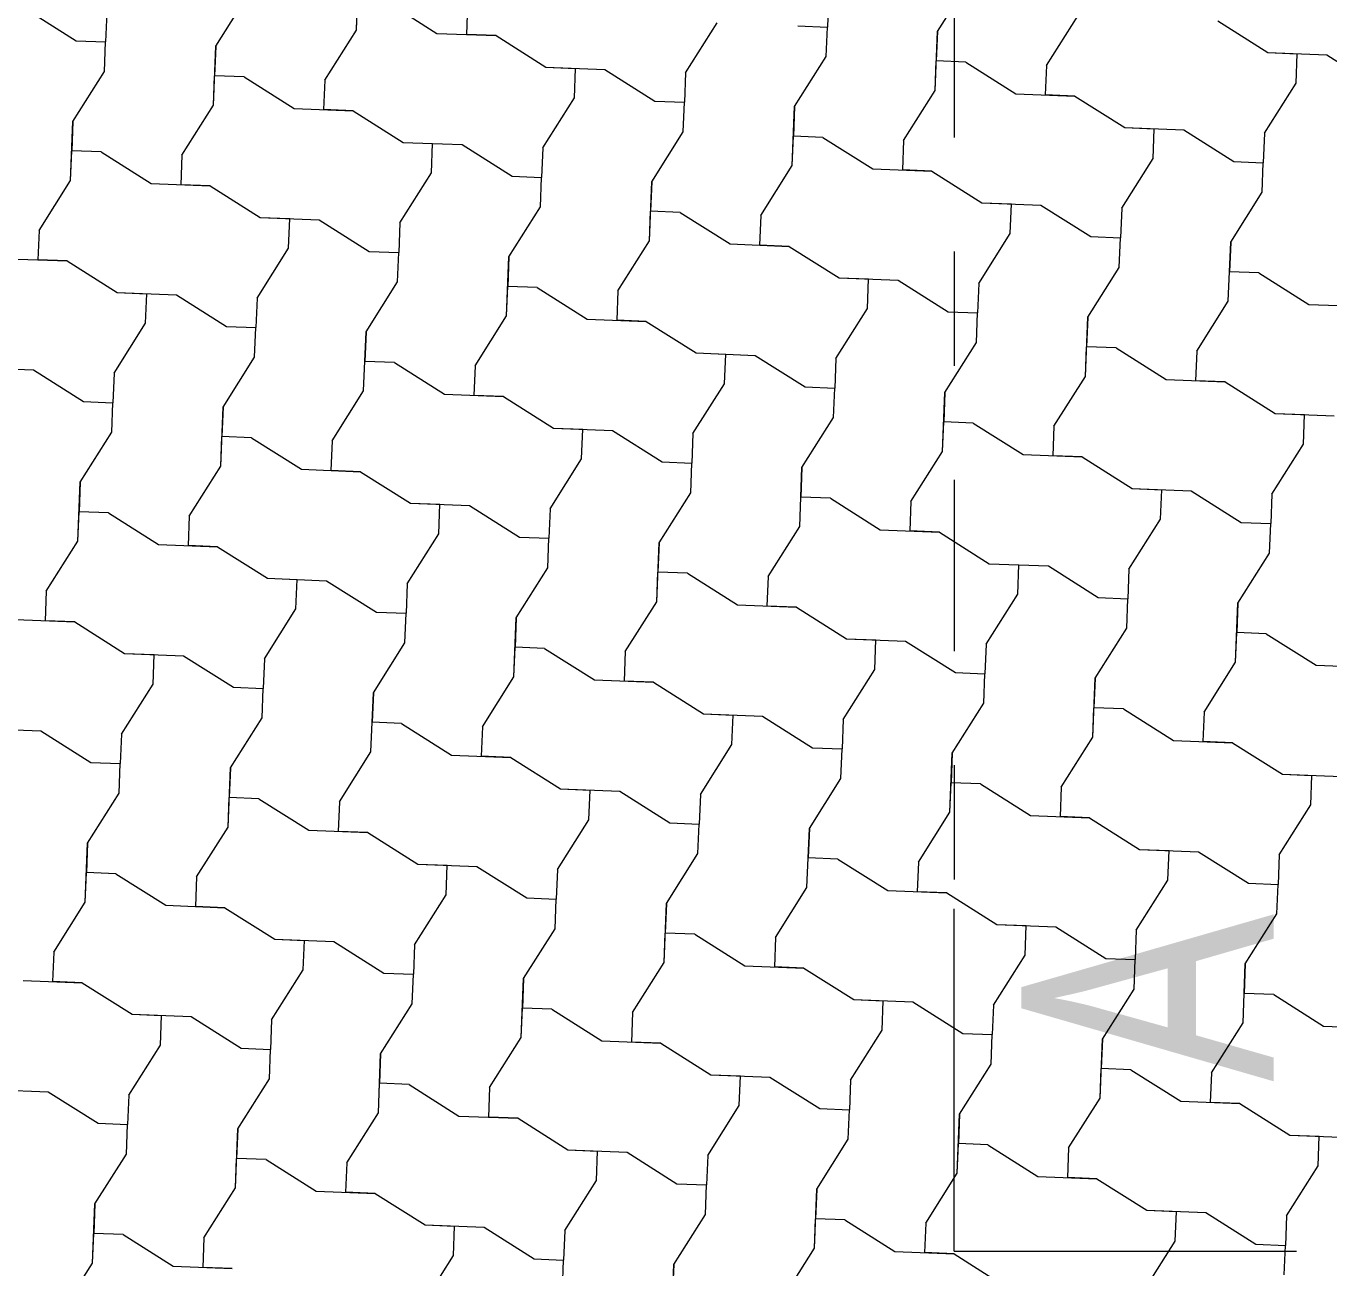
# Model space of a CAD drawing. Header units: metres. Extents: x -111189 to -108577, y -72951 to -72647.
# Drawn here: x -110737.812 to -110736.671, y -72943.734 to -72942.646 of the extents above; entities that cross this region are included whole.
import ezdxf

# ---------------------------------------------------------------- set-up
doc = ezdxf.new("R2010")
doc.units = ezdxf.units.M
doc.header["$MEASUREMENT"] = 0
doc.set_wipeout_variables(frame=1)
for name, pattern in [('Dot & Dashed', [0.670278, 0.3175, -0.176389, 0, -0.176389]), ('OTK - Traço Ponto CORTES_ALÇ', [0.6, 0.3, -0.15, 0, -0.15]), ('Wipeout_Contour', [1, 0, -1])]:
    doc.linetypes.add(name, pattern=pattern)
for name, color, linetype in [('Planta Piso -1_1_0', 7, 'Continuous'), ('Planta Piso -1_1_02 - PASSEIOS', 7, 'Continuous'), ('Planta Piso -1_1_14 - CORTES.Marcadores', 7, 'Continuous')]:
    doc.layers.add(name, color=color, linetype=linetype)
doc.styles.add('ESTILO_GERADO_4', font='malgunsl.ttf', dxfattribs={"width": 0.8})

# ---------------------------------------------------------------- blocks, each defined once
blk = doc.blocks.new('*X139', base_point=(-110755.4355, -72968.689))
at = {"layer": 'Planta Piso -1_1_02 - PASSEIOS', "color": 253, "linetype": 'Continuous', "lineweight": 9, "ltscale": 1000}
for p, q in [((-110737.5228, -72942.65), (-110737.5208, -72942.5982)), ((-110737.0136, -72942.6512), (-110736.986, -72942.6074)), ((-110737.0136, -72942.6512), (-110736.986, -72942.6074)), ((-110737.646, -72942.6641), (-110737.6183, -72942.6203)), ((-110737.646, -72942.6641), (-110737.6183, -72942.6203)), ((-110737.5228, -72942.65), (-110737.5218, -72942.6241)), ((-110737.4959, -72942.6251), (-110737.4522, -72942.6528)), ((-110737.1091, -72942.6215), (-110737.1101, -72942.6474)), ((-110737.8121, -72942.6316), (-110737.7683, -72942.6592)), ((-110737.7414, -72942.6344), (-110737.7425, -72942.6602)), ((-110737.4253, -72942.6279), (-110737.4263, -72942.6538)), ((-110737.4253, -72942.6279), (-110737.4263, -72942.6538)), ((-110736.9181, -72942.6809), (-110736.8905, -72942.6371)), ((-110736.9181, -72942.6809), (-110736.8905, -72942.6371)), ((-110737.2343, -72942.6873), (-110737.2067, -72942.6435)), ((-110737.136, -72942.6463), (-110737.1101, -72942.6474)), ((-110737.1112, -72942.6732), (-110737.1101, -72942.6474)), ((-110737.1112, -72942.6732), (-110737.1101, -72942.6474)), ((-110736.7681, -72942.6419), (-110736.7244, -72942.6696)), ((-110736.7681, -72942.6419), (-110736.7244, -72942.6696)), ((-110737.7683, -72942.6592), (-110737.7425, -72942.6602)), ((-110737.5505, -72942.6937), (-110737.5228, -72942.65)), ((-110737.5505, -72942.6937), (-110737.5228, -72942.65)), ((-110737.4522, -72942.6528), (-110737.4004, -72942.6548)), ((-110737.4004, -72942.6548), (-110737.4263, -72942.6538)), ((-110737.4004, -72942.6548), (-110737.3567, -72942.6825)), ((-110737.4004, -72942.6548), (-110737.3567, -72942.6825)), ((-110737.0157, -72942.7029), (-110737.0136, -72942.6512)), ((-110737.0136, -72942.6512), (-110737.0147, -72942.677)), ((-110737.7435, -72942.6861), (-110737.7425, -72942.6602)), ((-110737.7435, -72942.6861), (-110737.7425, -72942.6602)), ((-110737.648, -72942.7158), (-110737.646, -72942.6641)), ((-110737.646, -72942.6641), (-110737.647, -72942.6899)), ((-110736.7244, -72942.6696), (-110736.6985, -72942.6706)), ((-110736.7244, -72942.6696), (-110736.6726, -72942.6716)), ((-110736.6995, -72942.6965), (-110736.6985, -72942.6706)), ((-110737.3567, -72942.6825), (-110737.3308, -72942.6835)), ((-110737.3567, -72942.6825), (-110737.305, -72942.6845)), ((-110737.1388, -72942.717), (-110737.1112, -72942.6732)), ((-110737.1388, -72942.717), (-110737.1112, -72942.6732)), ((-110737.0157, -72942.7029), (-110737.0147, -72942.677)), ((-110736.9888, -72942.6781), (-110737.0147, -72942.677)), ((-110736.9888, -72942.6781), (-110736.945, -72942.7057)), ((-110736.9181, -72942.6809), (-110736.9192, -72942.7067)), ((-110736.9181, -72942.6809), (-110736.9192, -72942.7067)), ((-110736.6726, -72942.6716), (-110736.6289, -72942.6993)), ((-110737.7711, -72942.7299), (-110737.7435, -72942.6861)), ((-110737.7711, -72942.7299), (-110737.7435, -72942.6861)), ((-110737.648, -72942.7158), (-110737.647, -72942.6899)), ((-110737.6211, -72942.6909), (-110737.647, -72942.6899)), ((-110737.6211, -72942.6909), (-110737.5774, -72942.7186)), ((-110737.5505, -72942.6937), (-110737.5515, -72942.7196)), ((-110737.5505, -72942.6937), (-110737.5515, -72942.7196)), ((-110737.3318, -72942.7093), (-110737.3308, -72942.6835)), ((-110737.305, -72942.6845), (-110737.2612, -72942.7121)), ((-110737.2343, -72942.6873), (-110737.2353, -72942.7132)), ((-110737.0433, -72942.7467), (-110737.0157, -72942.7029)), ((-110737.0433, -72942.7467), (-110737.0157, -72942.7029)), ((-110736.945, -72942.7057), (-110736.8933, -72942.7077)), ((-110736.7272, -72942.7402), (-110736.6995, -72942.6965)), ((-110737.6756, -72942.7595), (-110737.648, -72942.7158)), ((-110737.6756, -72942.7595), (-110737.648, -72942.7158)), ((-110737.3595, -72942.7531), (-110737.3318, -72942.7093)), ((-110737.2612, -72942.7121), (-110737.2353, -72942.7132)), ((-110737.2364, -72942.739), (-110737.2353, -72942.7132)), ((-110737.2364, -72942.739), (-110737.2353, -72942.7132)), ((-110737.1409, -72942.7687), (-110737.1388, -72942.717)), ((-110737.1388, -72942.717), (-110737.1398, -72942.7428)), ((-110736.8933, -72942.7077), (-110736.9192, -72942.7067)), ((-110736.8933, -72942.7077), (-110736.8495, -72942.7354)), ((-110736.8933, -72942.7077), (-110736.8495, -72942.7354)), ((-110737.5774, -72942.7186), (-110737.5256, -72942.7206)), ((-110737.5256, -72942.7206), (-110737.5515, -72942.7196)), ((-110737.5256, -72942.7206), (-110737.4819, -72942.7483)), ((-110737.5256, -72942.7206), (-110737.4819, -72942.7483)), ((-110737.7732, -72942.7816), (-110737.7711, -72942.7299)), ((-110737.7711, -72942.7299), (-110737.7722, -72942.7557)), ((-110737.264, -72942.7828), (-110737.2364, -72942.739)), ((-110737.264, -72942.7828), (-110737.2364, -72942.739)), ((-110736.8495, -72942.7354), (-110736.8237, -72942.7364)), ((-110736.8495, -72942.7354), (-110736.7978, -72942.7374)), ((-110736.8247, -72942.7623), (-110736.8237, -72942.7364)), ((-110736.7978, -72942.7374), (-110736.754, -72942.7651)), ((-110737.4819, -72942.7483), (-110737.456, -72942.7493)), ((-110737.4819, -72942.7483), (-110737.4301, -72942.7503)), ((-110737.457, -72942.7751), (-110737.456, -72942.7493)), ((-110737.4301, -72942.7503), (-110737.3864, -72942.7779)), ((-110737.1409, -72942.7687), (-110737.1398, -72942.7428)), ((-110737.114, -72942.7439), (-110737.1398, -72942.7428)), ((-110737.114, -72942.7439), (-110737.0702, -72942.7715)), ((-110737.0433, -72942.7467), (-110737.0443, -72942.7725)), ((-110737.0433, -72942.7467), (-110737.0443, -72942.7725)), ((-110736.7272, -72942.7402), (-110736.7282, -72942.7661)), ((-110737.7732, -72942.7816), (-110737.7722, -72942.7557)), ((-110737.7463, -72942.7567), (-110737.7722, -72942.7557)), ((-110737.7463, -72942.7567), (-110737.7025, -72942.7844)), ((-110737.6756, -72942.7595), (-110737.6767, -72942.7854)), ((-110737.6756, -72942.7595), (-110737.6767, -72942.7854)), ((-110737.3595, -72942.7531), (-110737.3605, -72942.779)), ((-110736.8523, -72942.806), (-110736.8247, -72942.7623)), ((-110737.1685, -72942.8125), (-110737.1409, -72942.7687)), ((-110737.1685, -72942.8125), (-110737.1409, -72942.7687)), ((-110737.0702, -72942.7715), (-110737.0185, -72942.7736)), ((-110737.0185, -72942.7736), (-110737.0443, -72942.7725)), ((-110737.0185, -72942.7736), (-110736.9747, -72942.8012)), ((-110737.0185, -72942.7736), (-110736.9747, -72942.8012)), ((-110736.754, -72942.7651), (-110736.7282, -72942.7661)), ((-110736.7292, -72942.792), (-110736.7282, -72942.7661)), ((-110736.7292, -72942.792), (-110736.7282, -72942.7661)), ((-110737.8008, -72942.8254), (-110737.7732, -72942.7816)), ((-110737.8008, -72942.8254), (-110737.7732, -72942.7816)), ((-110737.7025, -72942.7844), (-110737.6508, -72942.7864)), ((-110737.6508, -72942.7864), (-110737.6767, -72942.7854)), ((-110737.4847, -72942.8189), (-110737.457, -72942.7751)), ((-110737.3864, -72942.7779), (-110737.3605, -72942.779)), ((-110737.3615, -72942.8048), (-110737.3605, -72942.779)), ((-110737.3615, -72942.8048), (-110737.3605, -72942.779)), ((-110737.266, -72942.8345), (-110737.264, -72942.7828)), ((-110737.264, -72942.7828), (-110737.265, -72942.8087)), ((-110737.6508, -72942.7864), (-110737.607, -72942.8141)), ((-110737.6508, -72942.7864), (-110737.607, -72942.8141)), ((-110736.7568, -72942.8357), (-110736.7292, -72942.792)), ((-110736.7568, -72942.8357), (-110736.7292, -72942.792)), ((-110737.3892, -72942.8486), (-110737.3615, -72942.8048)), ((-110737.3892, -72942.8486), (-110737.3615, -72942.8048)), ((-110736.9747, -72942.8012), (-110736.9488, -72942.8022)), ((-110736.9747, -72942.8012), (-110736.923, -72942.8032)), ((-110736.9499, -72942.8281), (-110736.9488, -72942.8022)), ((-110736.923, -72942.8032), (-110736.8792, -72942.8309)), ((-110736.8523, -72942.806), (-110736.8534, -72942.8319)), ((-110737.607, -72942.8141), (-110737.5812, -72942.8151)), ((-110737.607, -72942.8141), (-110737.5553, -72942.8161)), ((-110737.5822, -72942.841), (-110737.5812, -72942.8151)), ((-110737.5553, -72942.8161), (-110737.5115, -72942.8438)), ((-110737.4847, -72942.8189), (-110737.4857, -72942.8448)), ((-110737.266, -72942.8345), (-110737.265, -72942.8087)), ((-110737.2391, -72942.8097), (-110737.265, -72942.8087)), ((-110737.2391, -72942.8097), (-110737.1954, -72942.8373)), ((-110737.1685, -72942.8125), (-110737.1695, -72942.8383)), ((-110737.1685, -72942.8125), (-110737.1695, -72942.8383)), ((-110737.8008, -72942.8254), (-110737.8018, -72942.8512)), ((-110737.8008, -72942.8254), (-110737.8018, -72942.8512)), ((-110736.9775, -72942.8718), (-110736.9499, -72942.8281)), ((-110736.8792, -72942.8309), (-110736.8534, -72942.8319)), ((-110737.6098, -72942.8847), (-110737.5822, -72942.841)), ((-110737.2937, -72942.8783), (-110737.266, -72942.8345)), ((-110737.2937, -72942.8783), (-110737.266, -72942.8345)), ((-110737.1954, -72942.8373), (-110737.1437, -72942.8394)), ((-110737.1437, -72942.8394), (-110737.1695, -72942.8383)), ((-110737.1437, -72942.8394), (-110737.0999, -72942.867)), ((-110737.1437, -72942.8394), (-110737.0999, -72942.867)), ((-110736.8544, -72942.8578), (-110736.8534, -72942.8319)), ((-110736.8544, -72942.8578), (-110736.8534, -72942.8319)), ((-110736.7589, -72942.8874), (-110736.7568, -72942.8357)), ((-110736.7568, -72942.8357), (-110736.7579, -72942.8616)), ((-110737.8277, -72942.8502), (-110737.776, -72942.8522)), ((-110737.776, -72942.8522), (-110737.8018, -72942.8512)), ((-110737.776, -72942.8522), (-110737.7322, -72942.8799)), ((-110737.776, -72942.8522), (-110737.7322, -72942.8799)), ((-110737.5115, -72942.8438), (-110737.4857, -72942.8448)), ((-110737.4867, -72942.8706), (-110737.4857, -72942.8448)), ((-110737.4867, -72942.8706), (-110737.4857, -72942.8448)), ((-110737.3912, -72942.9003), (-110737.3892, -72942.8486)), ((-110737.3892, -72942.8486), (-110737.3902, -72942.8745)), ((-110736.882, -72942.9015), (-110736.8544, -72942.8578)), ((-110736.882, -72942.9015), (-110736.8544, -72942.8578)), ((-110736.7589, -72942.8874), (-110736.7579, -72942.8616)), ((-110736.732, -72942.8626), (-110736.7579, -72942.8616)), ((-110736.732, -72942.8626), (-110736.6882, -72942.8902)), ((-110737.5143, -72942.9144), (-110737.4867, -72942.8706)), ((-110737.5143, -72942.9144), (-110737.4867, -72942.8706)), ((-110737.3912, -72942.9003), (-110737.3902, -72942.8745)), ((-110737.3643, -72942.8755), (-110737.3902, -72942.8745)), ((-110737.3643, -72942.8755), (-110737.3206, -72942.9031)), ((-110737.0999, -72942.867), (-110737.074, -72942.868)), ((-110737.0999, -72942.867), (-110737.0482, -72942.869)), ((-110737.0751, -72942.8939), (-110737.074, -72942.868)), ((-110737.0482, -72942.869), (-110737.0044, -72942.8967)), ((-110736.9775, -72942.8718), (-110736.9785, -72942.8977)), ((-110737.7322, -72942.8799), (-110737.7064, -72942.8809)), ((-110737.7322, -72942.8799), (-110737.6805, -72942.8819)), ((-110737.7074, -72942.9068), (-110737.7064, -72942.8809)), ((-110737.6805, -72942.8819), (-110737.6367, -72942.9096)), ((-110737.6098, -72942.8847), (-110737.6109, -72942.9106)), ((-110737.2937, -72942.8783), (-110737.2947, -72942.9041)), ((-110737.2937, -72942.8783), (-110737.2947, -72942.9041)), ((-110736.7865, -72942.9312), (-110736.7589, -72942.8874)), ((-110736.7865, -72942.9312), (-110736.7589, -72942.8874)), ((-110737.1027, -72942.9377), (-110737.0751, -72942.8939)), ((-110737.0044, -72942.8967), (-110736.9785, -72942.8977)), ((-110736.9796, -72942.9236), (-110736.9785, -72942.8977)), ((-110736.9796, -72942.9236), (-110736.9785, -72942.8977)), ((-110736.6882, -72942.8902), (-110736.6365, -72942.8923)), ((-110737.735, -72942.9505), (-110737.7074, -72942.9068)), ((-110737.6367, -72942.9096), (-110737.6109, -72942.9106)), ((-110737.6119, -72942.9364), (-110737.6109, -72942.9106)), ((-110737.6119, -72942.9364), (-110737.6109, -72942.9106)), ((-110737.4188, -72942.9441), (-110737.3912, -72942.9003)), ((-110737.4188, -72942.9441), (-110737.3912, -72942.9003)), ((-110737.3206, -72942.9031), (-110737.2688, -72942.9052)), ((-110737.2688, -72942.9052), (-110737.2947, -72942.9041)), ((-110737.2688, -72942.9052), (-110737.2251, -72942.9328)), ((-110737.2688, -72942.9052), (-110737.2251, -72942.9328)), ((-110736.8841, -72942.9533), (-110736.882, -72942.9015)), ((-110736.882, -72942.9015), (-110736.883, -72942.9274)), ((-110737.5164, -72942.9661), (-110737.5143, -72942.9144)), ((-110737.5143, -72942.9144), (-110737.5154, -72942.9403)), ((-110737.2251, -72942.9328), (-110737.1992, -72942.9338)), ((-110737.2251, -72942.9328), (-110737.1733, -72942.9349)), ((-110737.2002, -72942.9597), (-110737.1992, -72942.9338)), ((-110737.0072, -72942.9673), (-110736.9796, -72942.9236)), ((-110737.0072, -72942.9673), (-110736.9796, -72942.9236)), ((-110736.8841, -72942.9533), (-110736.883, -72942.9274)), ((-110736.8572, -72942.9284), (-110736.883, -72942.9274)), ((-110736.8572, -72942.9284), (-110736.8134, -72942.9561)), ((-110736.7865, -72942.9312), (-110736.7875, -72942.9571)), ((-110736.7865, -72942.9312), (-110736.7875, -72942.9571)), ((-110737.6395, -72942.9802), (-110737.6119, -72942.9364)), ((-110737.6395, -72942.9802), (-110737.6119, -72942.9364)), ((-110737.5164, -72942.9661), (-110737.5154, -72942.9403)), ((-110737.4895, -72942.9413), (-110737.5154, -72942.9403)), ((-110737.4895, -72942.9413), (-110737.4457, -72942.9689)), ((-110737.4188, -72942.9441), (-110737.4199, -72942.97)), ((-110737.4188, -72942.9441), (-110737.4199, -72942.97)), ((-110737.1733, -72942.9349), (-110737.1296, -72942.9625)), ((-110737.1027, -72942.9377), (-110737.1037, -72942.9635)), ((-110737.8574, -72942.9457), (-110737.8057, -72942.9477)), ((-110737.8057, -72942.9477), (-110737.7619, -72942.9754)), ((-110737.735, -72942.9505), (-110737.736, -72942.9764)), ((-110736.9117, -72942.997), (-110736.8841, -72942.9533)), ((-110736.9117, -72942.997), (-110736.8841, -72942.9533)), ((-110736.8134, -72942.9561), (-110736.7617, -72942.9581)), ((-110737.544, -72943.0099), (-110737.5164, -72942.9661)), ((-110737.544, -72943.0099), (-110737.5164, -72942.9661)), ((-110737.2279, -72943.0035), (-110737.2002, -72942.9597)), ((-110737.1296, -72942.9625), (-110737.1037, -72942.9635)), ((-110737.1047, -72942.9894), (-110737.1037, -72942.9635)), ((-110737.1047, -72942.9894), (-110737.1037, -72942.9635)), ((-110737.0092, -72943.0191), (-110737.0072, -72942.9673)), ((-110737.0072, -72942.9673), (-110737.0082, -72942.9932)), ((-110736.7617, -72942.9581), (-110736.7875, -72942.9571)), ((-110736.7617, -72942.9581), (-110736.7179, -72942.9857)), ((-110736.7617, -72942.9581), (-110736.7179, -72942.9857)), ((-110737.7619, -72942.9754), (-110737.736, -72942.9764)), ((-110737.7371, -72943.0023), (-110737.736, -72942.9764)), ((-110737.7371, -72943.0023), (-110737.736, -72942.9764)), ((-110737.4457, -72942.9689), (-110737.394, -72942.971)), ((-110737.394, -72942.971), (-110737.4199, -72942.97)), ((-110737.394, -72942.971), (-110737.3502, -72942.9986)), ((-110737.394, -72942.971), (-110737.3502, -72942.9986)), ((-110737.6416, -72943.0319), (-110737.6395, -72942.9802)), ((-110737.6395, -72942.9802), (-110737.6405, -72943.0061)), ((-110737.1324, -72943.0331), (-110737.1047, -72942.9894)), ((-110737.1324, -72943.0331), (-110737.1047, -72942.9894)), ((-110736.7179, -72942.9857), (-110736.6921, -72942.9868)), ((-110736.7179, -72942.9857), (-110736.6662, -72942.9878)), ((-110736.6931, -72943.0126), (-110736.6921, -72942.9868)), ((-110737.7647, -72943.046), (-110737.7371, -72943.0023)), ((-110737.7647, -72943.046), (-110737.7371, -72943.0023)), ((-110737.3502, -72942.9986), (-110737.3244, -72942.9996)), ((-110737.3502, -72942.9986), (-110737.2985, -72943.0007)), ((-110737.3254, -72943.0255), (-110737.3244, -72942.9996)), ((-110737.2985, -72943.0007), (-110737.2548, -72943.0283)), ((-110737.0092, -72943.0191), (-110737.0082, -72942.9932)), ((-110736.9824, -72942.9942), (-110737.0082, -72942.9932)), ((-110736.9824, -72942.9942), (-110736.9386, -72943.0219)), ((-110736.9117, -72942.997), (-110736.9127, -72943.0229)), ((-110736.9117, -72942.997), (-110736.9127, -72943.0229)), ((-110737.6416, -72943.0319), (-110737.6405, -72943.0061)), ((-110737.6147, -72943.0071), (-110737.6405, -72943.0061)), ((-110737.6147, -72943.0071), (-110737.5709, -72943.0347)), ((-110737.544, -72943.0099), (-110737.5451, -72943.0358)), ((-110737.544, -72943.0099), (-110737.5451, -72943.0358)), ((-110737.2279, -72943.0035), (-110737.2289, -72943.0293)), ((-110736.7207, -72943.0564), (-110736.6931, -72943.0126)), ((-110737.0369, -72943.0628), (-110737.0092, -72943.0191)), ((-110737.0369, -72943.0628), (-110737.0092, -72943.0191)), ((-110736.9386, -72943.0219), (-110736.8869, -72943.0239)), ((-110736.8869, -72943.0239), (-110736.9127, -72943.0229)), ((-110736.8869, -72943.0239), (-110736.8431, -72943.0515)), ((-110736.8869, -72943.0239), (-110736.8431, -72943.0515)), ((-110737.6692, -72943.0757), (-110737.6416, -72943.0319)), ((-110737.6692, -72943.0757), (-110737.6416, -72943.0319)), ((-110737.5709, -72943.0347), (-110737.5192, -72943.0368)), ((-110737.5192, -72943.0368), (-110737.5451, -72943.0358)), ((-110737.353, -72943.0693), (-110737.3254, -72943.0255)), ((-110737.2548, -72943.0283), (-110737.2289, -72943.0293)), ((-110737.2299, -72943.0552), (-110737.2289, -72943.0293)), ((-110737.2299, -72943.0552), (-110737.2289, -72943.0293)), ((-110737.1344, -72943.0849), (-110737.1324, -72943.0331)), ((-110737.1324, -72943.0331), (-110737.1334, -72943.059)), ((-110737.7667, -72943.0977), (-110737.7647, -72943.046)), ((-110737.7647, -72943.046), (-110737.7657, -72943.0719)), ((-110737.5192, -72943.0368), (-110737.4754, -72943.0644)), ((-110737.5192, -72943.0368), (-110737.4754, -72943.0644)), ((-110737.2575, -72943.099), (-110737.2299, -72943.0552)), ((-110737.2575, -72943.099), (-110737.2299, -72943.0552)), ((-110737.1344, -72943.0849), (-110737.1334, -72943.059)), ((-110737.1075, -72943.06), (-110737.1334, -72943.059)), ((-110736.8431, -72943.0515), (-110736.8172, -72943.0526)), ((-110736.8431, -72943.0515), (-110736.7914, -72943.0536)), ((-110736.8183, -72943.0784), (-110736.8172, -72943.0526)), ((-110736.7914, -72943.0536), (-110736.7476, -72943.0812)), ((-110736.7207, -72943.0564), (-110736.7217, -72943.0823)), ((-110737.4754, -72943.0644), (-110737.4496, -72943.0654)), ((-110737.4754, -72943.0644), (-110737.4237, -72943.0665)), ((-110737.4506, -72943.0913), (-110737.4496, -72943.0654)), ((-110737.4237, -72943.0665), (-110737.3799, -72943.0941)), ((-110737.353, -72943.0693), (-110737.3541, -72943.0951)), ((-110737.1075, -72943.06), (-110737.0638, -72943.0877)), ((-110737.0369, -72943.0628), (-110737.0379, -72943.0887)), ((-110737.0369, -72943.0628), (-110737.0379, -72943.0887)), ((-110737.7667, -72943.0977), (-110737.7657, -72943.0719)), ((-110737.7399, -72943.0729), (-110737.7657, -72943.0719)), ((-110737.7399, -72943.0729), (-110737.6961, -72943.1005)), ((-110737.6692, -72943.0757), (-110737.6702, -72943.1016)), ((-110737.6692, -72943.0757), (-110737.6702, -72943.1016)), ((-110736.8459, -72943.1222), (-110736.8183, -72943.0784)), ((-110736.7476, -72943.0812), (-110736.7217, -72943.0823)), ((-110736.7228, -72943.1081), (-110736.7217, -72943.0823)), ((-110736.7228, -72943.1081), (-110736.7217, -72943.0823)), ((-110737.4782, -72943.1351), (-110737.4506, -72943.0913)), ((-110737.1621, -72943.1286), (-110737.1344, -72943.0849)), ((-110737.1621, -72943.1286), (-110737.1344, -72943.0849)), ((-110737.0638, -72943.0877), (-110737.012, -72943.0897)), ((-110737.012, -72943.0897), (-110737.0379, -72943.0887)), ((-110737.012, -72943.0897), (-110736.9683, -72943.1174)), ((-110737.012, -72943.0897), (-110736.9683, -72943.1174)), ((-110737.7944, -72943.1415), (-110737.7667, -72943.0977)), ((-110737.7944, -72943.1415), (-110737.7667, -72943.0977)), ((-110737.6961, -72943.1005), (-110737.6444, -72943.1026)), ((-110737.6444, -72943.1026), (-110737.6702, -72943.1016)), ((-110737.6444, -72943.1026), (-110737.6006, -72943.1302)), ((-110737.6444, -72943.1026), (-110737.6006, -72943.1302)), ((-110737.3799, -72943.0941), (-110737.3541, -72943.0951)), ((-110737.3551, -72943.121), (-110737.3541, -72943.0951)), ((-110737.3551, -72943.121), (-110737.3541, -72943.0951)), ((-110737.2596, -72943.1507), (-110737.2575, -72943.099)), ((-110737.2575, -72943.099), (-110737.2586, -72943.1248)), ((-110736.7504, -72943.1519), (-110736.7228, -72943.1081)), ((-110736.7504, -72943.1519), (-110736.7228, -72943.1081)), ((-110737.3827, -72943.1648), (-110737.3551, -72943.121)), ((-110737.3827, -72943.1648), (-110737.3551, -72943.121)), ((-110737.2596, -72943.1507), (-110737.2586, -72943.1248)), ((-110737.2327, -72943.1258), (-110737.2586, -72943.1248)), ((-110737.2327, -72943.1258), (-110737.1889, -72943.1535)), ((-110736.9683, -72943.1174), (-110736.9424, -72943.1184)), ((-110736.9683, -72943.1174), (-110736.9165, -72943.1194)), ((-110736.9434, -72943.1442), (-110736.9424, -72943.1184)), ((-110736.9165, -72943.1194), (-110736.8728, -72943.147)), ((-110736.8459, -72943.1222), (-110736.8469, -72943.1481)), ((-110737.6006, -72943.1302), (-110737.5747, -72943.1313)), ((-110737.6006, -72943.1302), (-110737.5489, -72943.1323)), ((-110737.5758, -72943.1571), (-110737.5747, -72943.1313)), ((-110737.5489, -72943.1323), (-110737.5051, -72943.1599)), ((-110737.4782, -72943.1351), (-110737.4792, -72943.1609)), ((-110737.1621, -72943.1286), (-110737.1631, -72943.1545)), ((-110737.1621, -72943.1286), (-110737.1631, -72943.1545)), ((-110737.7944, -72943.1415), (-110737.7954, -72943.1674)), ((-110737.7944, -72943.1415), (-110737.7954, -72943.1674)), ((-110737.2872, -72943.1944), (-110737.2596, -72943.1507)), ((-110737.2872, -72943.1944), (-110737.2596, -72943.1507)), ((-110736.9711, -72943.188), (-110736.9434, -72943.1442)), ((-110736.8728, -72943.147), (-110736.8469, -72943.1481)), ((-110736.8479, -72943.1739), (-110736.8469, -72943.1481)), ((-110736.8479, -72943.1739), (-110736.8469, -72943.1481)), ((-110737.6034, -72943.2009), (-110737.5758, -72943.1571)), ((-110737.5051, -72943.1599), (-110737.4792, -72943.1609)), ((-110737.4803, -72943.1868), (-110737.4792, -72943.1609)), ((-110737.4803, -72943.1868), (-110737.4792, -72943.1609)), ((-110737.1889, -72943.1535), (-110737.1372, -72943.1555)), ((-110737.1372, -72943.1555), (-110737.1631, -72943.1545)), ((-110737.1372, -72943.1555), (-110737.0935, -72943.1832)), ((-110737.1372, -72943.1555), (-110737.0935, -72943.1832)), ((-110736.7525, -72943.2036), (-110736.7504, -72943.1519)), ((-110736.7504, -72943.1519), (-110736.7514, -72943.1777)), ((-110737.8213, -72943.1664), (-110737.7695, -72943.1684)), ((-110737.7695, -72943.1684), (-110737.7954, -72943.1674)), ((-110737.7695, -72943.1684), (-110737.7258, -72943.196)), ((-110737.7695, -72943.1684), (-110737.7258, -72943.196)), ((-110737.3848, -72943.2165), (-110737.3827, -72943.1648)), ((-110737.3827, -72943.1648), (-110737.3838, -72943.1906)), ((-110737.0935, -72943.1832), (-110737.0676, -72943.1842)), ((-110737.0935, -72943.1832), (-110737.0417, -72943.1852)), ((-110737.0686, -72943.21), (-110737.0676, -72943.1842)), ((-110736.8756, -72943.2177), (-110736.8479, -72943.1739)), ((-110736.8756, -72943.2177), (-110736.8479, -72943.1739)), ((-110736.7525, -72943.2036), (-110736.7514, -72943.1777)), ((-110736.7256, -72943.1788), (-110736.7514, -72943.1777)), ((-110736.7256, -72943.1788), (-110736.6818, -72943.2064)), ((-110737.7258, -72943.196), (-110737.6999, -72943.1971)), ((-110737.7258, -72943.196), (-110737.6741, -72943.1981)), ((-110737.5079, -72943.2306), (-110737.4803, -72943.1868)), ((-110737.5079, -72943.2306), (-110737.4803, -72943.1868)), ((-110737.3848, -72943.2165), (-110737.3838, -72943.1906)), ((-110737.3579, -72943.1916), (-110737.3838, -72943.1906)), ((-110737.3579, -72943.1916), (-110737.3141, -72943.2193)), ((-110737.2872, -72943.1944), (-110737.2883, -72943.2203)), ((-110737.2872, -72943.1944), (-110737.2883, -72943.2203)), ((-110737.0417, -72943.1852), (-110736.998, -72943.2128)), ((-110736.9711, -72943.188), (-110736.9721, -72943.2139)), ((-110737.7009, -72943.2229), (-110737.6999, -72943.1971)), ((-110737.6741, -72943.1981), (-110737.6303, -72943.2257)), ((-110737.6034, -72943.2009), (-110737.6044, -72943.2267)), ((-110736.7801, -72943.2474), (-110736.7525, -72943.2036)), ((-110736.7801, -72943.2474), (-110736.7525, -72943.2036)), ((-110736.6818, -72943.2064), (-110736.6301, -72943.2085)), ((-110737.4124, -72943.2603), (-110737.3848, -72943.2165)), ((-110737.4124, -72943.2603), (-110737.3848, -72943.2165)), ((-110737.3141, -72943.2193), (-110737.2624, -72943.2213)), ((-110737.0962, -72943.2538), (-110737.0686, -72943.21)), ((-110736.998, -72943.2128), (-110736.9721, -72943.2139)), ((-110736.9731, -72943.2397), (-110736.9721, -72943.2139)), ((-110736.9731, -72943.2397), (-110736.9721, -72943.2139)), ((-110736.8776, -72943.2694), (-110736.8756, -72943.2177)), ((-110736.8756, -72943.2177), (-110736.8766, -72943.2436)), ((-110737.7286, -72943.2667), (-110737.7009, -72943.2229)), ((-110737.6303, -72943.2257), (-110737.6044, -72943.2267)), ((-110737.6054, -72943.2526), (-110737.6044, -72943.2267)), ((-110737.6054, -72943.2526), (-110737.6044, -72943.2267)), ((-110737.51, -72943.2823), (-110737.5079, -72943.2306)), ((-110737.5079, -72943.2306), (-110737.5089, -72943.2564)), ((-110737.2624, -72943.2213), (-110737.2883, -72943.2203)), ((-110737.2624, -72943.2213), (-110737.2186, -72943.249)), ((-110737.2624, -72943.2213), (-110737.2186, -72943.249)), ((-110737.0008, -72943.2835), (-110736.9731, -72943.2397)), ((-110737.0008, -72943.2835), (-110736.9731, -72943.2397)), ((-110737.6331, -72943.2964), (-110737.6054, -72943.2526)), ((-110737.6331, -72943.2964), (-110737.6054, -72943.2526)), ((-110737.2186, -72943.249), (-110737.1928, -72943.25)), ((-110737.2186, -72943.249), (-110737.1669, -72943.251)), ((-110737.1938, -72943.2759), (-110737.1928, -72943.25)), ((-110737.1669, -72943.251), (-110737.1231, -72943.2787)), ((-110736.8776, -72943.2694), (-110736.8766, -72943.2436)), ((-110736.8507, -72943.2446), (-110736.8766, -72943.2436)), ((-110736.8507, -72943.2446), (-110736.807, -72943.2722)), ((-110736.7801, -72943.2474), (-110736.7811, -72943.2732)), ((-110736.7801, -72943.2474), (-110736.7811, -72943.2732)), ((-110737.851, -72943.2618), (-110737.7992, -72943.2639)), ((-110737.7992, -72943.2639), (-110737.7555, -72943.2915)), ((-110737.51, -72943.2823), (-110737.5089, -72943.2564)), ((-110737.4831, -72943.2575), (-110737.5089, -72943.2564)), ((-110737.4831, -72943.2575), (-110737.4393, -72943.2851)), ((-110737.4124, -72943.2603), (-110737.4134, -72943.2861)), ((-110737.4124, -72943.2603), (-110737.4134, -72943.2861)), ((-110737.0962, -72943.2538), (-110737.0973, -72943.2797)), ((-110737.7286, -72943.2667), (-110737.7296, -72943.2926)), ((-110737.2214, -72943.3196), (-110737.1938, -72943.2759)), ((-110736.9053, -72943.3132), (-110736.8776, -72943.2694)), ((-110736.9053, -72943.3132), (-110736.8776, -72943.2694)), ((-110736.807, -72943.2722), (-110736.7553, -72943.2743)), ((-110736.7553, -72943.2743), (-110736.7811, -72943.2732)), ((-110736.7553, -72943.2743), (-110736.7115, -72943.3019)), ((-110736.7553, -72943.2743), (-110736.7115, -72943.3019)), ((-110737.5376, -72943.3261), (-110737.51, -72943.2823)), ((-110737.5376, -72943.3261), (-110737.51, -72943.2823)), ((-110737.4393, -72943.2851), (-110737.3876, -72943.2871)), ((-110737.3876, -72943.2871), (-110737.4134, -72943.2861)), ((-110737.3876, -72943.2871), (-110737.3438, -72943.3148)), ((-110737.3876, -72943.2871), (-110737.3438, -72943.3148)), ((-110737.1231, -72943.2787), (-110737.0973, -72943.2797)), ((-110737.0983, -72943.3055), (-110737.0973, -72943.2797)), ((-110737.0983, -72943.3055), (-110737.0973, -72943.2797)), ((-110737.0028, -72943.3352), (-110737.0008, -72943.2835)), ((-110737.0008, -72943.2835), (-110737.0018, -72943.3094)), ((-110737.7555, -72943.2915), (-110737.7296, -72943.2926)), ((-110737.7306, -72943.3184), (-110737.7296, -72943.2926)), ((-110737.7306, -72943.3184), (-110737.7296, -72943.2926)), ((-110737.6351, -72943.3481), (-110737.6331, -72943.2964)), ((-110737.6331, -72943.2964), (-110737.6341, -72943.3222)), ((-110737.1259, -72943.3493), (-110737.0983, -72943.3055)), ((-110737.1259, -72943.3493), (-110737.0983, -72943.3055)), ((-110737.0028, -72943.3352), (-110737.0018, -72943.3094)), ((-110736.9759, -72943.3104), (-110737.0018, -72943.3094)), ((-110736.9759, -72943.3104), (-110736.9322, -72943.338)), ((-110736.7115, -72943.3019), (-110736.6856, -72943.3029)), ((-110736.7115, -72943.3019), (-110736.6598, -72943.3039)), ((-110736.6866, -72943.3288), (-110736.6856, -72943.3029)), ((-110737.7583, -72943.3622), (-110737.7306, -72943.3184)), ((-110737.7583, -72943.3622), (-110737.7306, -72943.3184)), ((-110737.3438, -72943.3148), (-110737.3179, -72943.3158)), ((-110737.3438, -72943.3148), (-110737.2921, -72943.3168)), ((-110737.319, -72943.3417), (-110737.3179, -72943.3158)), ((-110737.2921, -72943.3168), (-110737.2483, -72943.3445)), ((-110737.2214, -72943.3196), (-110737.2225, -72943.3455)), ((-110736.9053, -72943.3132), (-110736.9063, -72943.339)), ((-110736.9053, -72943.3132), (-110736.9063, -72943.339)), ((-110737.6351, -72943.3481), (-110737.6341, -72943.3222)), ((-110737.6082, -72943.3233), (-110737.6341, -72943.3222)), ((-110737.6082, -72943.3233), (-110737.5645, -72943.3509)), ((-110737.5376, -72943.3261), (-110737.5386, -72943.3519)), ((-110737.5376, -72943.3261), (-110737.5386, -72943.3519)), ((-110736.7143, -72943.3726), (-110736.6866, -72943.3288)), ((-110737.3466, -72943.3854), (-110737.319, -72943.3417)), ((-110737.2483, -72943.3445), (-110737.2225, -72943.3455)), ((-110737.0304, -72943.379), (-110737.0028, -72943.3352)), ((-110737.0304, -72943.379), (-110737.0028, -72943.3352)), ((-110736.9322, -72943.338), (-110736.8804, -72943.3401)), ((-110736.8804, -72943.3401), (-110736.9063, -72943.339)), ((-110736.8804, -72943.3401), (-110736.8367, -72943.3677)), ((-110736.8804, -72943.3401), (-110736.8367, -72943.3677)), ((-110737.6628, -72943.3919), (-110737.6351, -72943.3481)), ((-110737.6628, -72943.3919), (-110737.6351, -72943.3481)), ((-110737.5645, -72943.3509), (-110737.5128, -72943.3529)), ((-110737.5128, -72943.3529), (-110737.5386, -72943.3519)), ((-110737.5128, -72943.3529), (-110737.469, -72943.3806)), ((-110737.5128, -72943.3529), (-110737.469, -72943.3806)), ((-110737.2235, -72943.3713), (-110737.2225, -72943.3455)), ((-110737.2235, -72943.3713), (-110737.2225, -72943.3455)), ((-110737.128, -72943.401), (-110737.1259, -72943.3493)), ((-110737.1259, -72943.3493), (-110737.127, -72943.3752)), ((-110737.7603, -72943.4139), (-110737.7583, -72943.3622)), ((-110737.7583, -72943.3622), (-110737.7593, -72943.388)), ((-110736.8367, -72943.3677), (-110736.8108, -72943.3687)), ((-110736.8367, -72943.3677), (-110736.7849, -72943.3698)), ((-110737.2511, -72943.4151), (-110737.2235, -72943.3713)), ((-110737.2511, -72943.4151), (-110737.2235, -72943.3713)), ((-110737.128, -72943.401), (-110737.127, -72943.3752)), ((-110737.1011, -72943.3762), (-110737.127, -72943.3752)), ((-110737.1011, -72943.3762), (-110737.0573, -72943.4038)), ((-110737.0304, -72943.379), (-110737.0315, -72943.4049)), ((-110737.0304, -72943.379), (-110737.0315, -72943.4049)), ((-110736.8118, -72943.3946), (-110736.8108, -72943.3687)), ((-110736.7849, -72943.3698), (-110736.7412, -72943.3974)), ((-110736.7143, -72943.3726), (-110736.7153, -72943.3984)), ((-110737.7603, -72943.4139), (-110737.7593, -72943.388)), ((-110737.7334, -72943.3891), (-110737.7593, -72943.388)), ((-110737.7334, -72943.3891), (-110737.6897, -72943.4167)), ((-110737.469, -72943.3806), (-110737.4431, -72943.3816)), ((-110737.469, -72943.3806), (-110737.4173, -72943.3826)), ((-110737.4441, -72943.4075), (-110737.4431, -72943.3816)), ((-110737.4173, -72943.3826), (-110737.3735, -72943.4103)), ((-110737.3466, -72943.3854), (-110737.3476, -72943.4113)), ((-110737.6628, -72943.3919), (-110737.6638, -72943.4177)), ((-110737.6628, -72943.3919), (-110737.6638, -72943.4177)), ((-110737.1556, -72943.4448), (-110737.128, -72943.401)), ((-110737.1556, -72943.4448), (-110737.128, -72943.401)), ((-110736.8395, -72943.4384), (-110736.8118, -72943.3946)), ((-110736.7412, -72943.3974), (-110736.7153, -72943.3984)), ((-110736.7163, -72943.4243), (-110736.7153, -72943.3984)), ((-110736.7163, -72943.4243), (-110736.7153, -72943.3984)), ((-110737.4718, -72943.4512), (-110737.4441, -72943.4075)), ((-110737.3735, -72943.4103), (-110737.3476, -72943.4113)), ((-110737.3487, -72943.4372), (-110737.3476, -72943.4113)), ((-110737.3487, -72943.4372), (-110737.3476, -72943.4113)), ((-110737.0573, -72943.4038), (-110737.0056, -72943.4059)), ((-110737.0056, -72943.4059), (-110737.0315, -72943.4049)), ((-110737.0056, -72943.4059), (-110736.9618, -72943.4335)), ((-110737.0056, -72943.4059), (-110736.9618, -72943.4335)), ((-110737.7879, -72943.4577), (-110737.7603, -72943.4139)), ((-110737.7879, -72943.4577), (-110737.7603, -72943.4139)), ((-110737.6897, -72943.4167), (-110737.6379, -72943.4188)), ((-110737.6379, -72943.4188), (-110737.6638, -72943.4177)), ((-110737.6379, -72943.4188), (-110737.5942, -72943.4464)), ((-110737.6379, -72943.4188), (-110737.5942, -72943.4464)), ((-110737.2532, -72943.4668), (-110737.2511, -72943.4151)), ((-110737.2511, -72943.4151), (-110737.2521, -72943.441)), ((-110736.744, -72943.468), (-110736.7163, -72943.4243)), ((-110736.744, -72943.468), (-110736.7163, -72943.4243)), ((-110736.9618, -72943.4335), (-110736.936, -72943.4345)), ((-110736.9618, -72943.4335), (-110736.9101, -72943.4356)), ((-110736.937, -72943.4604), (-110736.936, -72943.4345)), ((-110736.9101, -72943.4356), (-110736.8663, -72943.4632)), ((-110737.5942, -72943.4464), (-110737.5683, -72943.4474)), ((-110737.5942, -72943.4464), (-110737.5424, -72943.4484)), ((-110737.5693, -72943.4733), (-110737.5683, -72943.4474)), ((-110737.3763, -72943.4809), (-110737.3487, -72943.4372)), ((-110737.3763, -72943.4809), (-110737.3487, -72943.4372)), ((-110737.2532, -72943.4668), (-110737.2521, -72943.441)), ((-110737.2263, -72943.442), (-110737.2521, -72943.441)), ((-110737.2263, -72943.442), (-110737.1825, -72943.4696)), ((-110737.1556, -72943.4448), (-110737.1566, -72943.4707)), ((-110737.1556, -72943.4448), (-110737.1566, -72943.4707)), ((-110736.8395, -72943.4384), (-110736.8405, -72943.4642)), ((-110737.7879, -72943.4577), (-110737.789, -72943.4835)), ((-110737.7879, -72943.4577), (-110737.789, -72943.4835)), ((-110737.5424, -72943.4484), (-110737.4987, -72943.4761)), ((-110737.4718, -72943.4512), (-110737.4728, -72943.4771)), ((-110737.2808, -72943.5106), (-110737.2532, -72943.4668)), ((-110737.2808, -72943.5106), (-110737.2532, -72943.4668)), ((-110737.1825, -72943.4696), (-110737.1308, -72943.4717)), ((-110736.9646, -72943.5042), (-110736.937, -72943.4604)), ((-110736.8663, -72943.4632), (-110736.8405, -72943.4642)), ((-110736.8415, -72943.4901), (-110736.8405, -72943.4642)), ((-110736.8415, -72943.4901), (-110736.8405, -72943.4642)), ((-110736.746, -72943.5198), (-110736.744, -72943.468)), ((-110736.744, -72943.468), (-110736.745, -72943.4939)), ((-110737.597, -72943.517), (-110737.5693, -72943.4733)), ((-110737.4987, -72943.4761), (-110737.4728, -72943.4771)), ((-110737.4738, -72943.503), (-110737.4728, -72943.4771)), ((-110737.4738, -72943.503), (-110737.4728, -72943.4771)), ((-110737.3783, -72943.5326), (-110737.3763, -72943.4809)), ((-110737.3763, -72943.4809), (-110737.3773, -72943.5068)), ((-110737.1308, -72943.4717), (-110737.1566, -72943.4707)), ((-110737.1308, -72943.4717), (-110737.087, -72943.4993)), ((-110737.1308, -72943.4717), (-110737.087, -72943.4993)), ((-110737.8148, -72943.4825), (-110737.7631, -72943.4846)), ((-110737.7631, -72943.4846), (-110737.789, -72943.4835)), ((-110737.7631, -72943.4846), (-110737.7193, -72943.5122)), ((-110737.7631, -72943.4846), (-110737.7193, -72943.5122)), ((-110736.8691, -72943.5339), (-110736.8415, -72943.4901)), ((-110736.8691, -72943.5339), (-110736.8415, -72943.4901)), ((-110737.5015, -72943.5467), (-110737.4738, -72943.503)), ((-110737.5015, -72943.5467), (-110737.4738, -72943.503)), ((-110737.087, -72943.4993), (-110737.0612, -72943.5003)), ((-110737.087, -72943.4993), (-110737.0353, -72943.5014)), ((-110737.0622, -72943.5262), (-110737.0612, -72943.5003)), ((-110737.0353, -72943.5014), (-110736.9915, -72943.529)), ((-110736.9646, -72943.5042), (-110736.9657, -72943.53)), ((-110736.746, -72943.5198), (-110736.745, -72943.4939)), ((-110736.7191, -72943.4949), (-110736.745, -72943.4939)), ((-110736.7191, -72943.4949), (-110736.6754, -72943.5226)), ((-110737.7193, -72943.5122), (-110737.6935, -72943.5132)), ((-110737.7193, -72943.5122), (-110737.6676, -72943.5142)), ((-110737.6945, -72943.5391), (-110737.6935, -72943.5132)), ((-110737.6676, -72943.5142), (-110737.6238, -72943.5419)), ((-110737.3783, -72943.5326), (-110737.3773, -72943.5068)), ((-110737.3515, -72943.5078), (-110737.3773, -72943.5068)), ((-110737.3515, -72943.5078), (-110737.3077, -72943.5354)), ((-110737.2808, -72943.5106), (-110737.2818, -72943.5365)), ((-110737.2808, -72943.5106), (-110737.2818, -72943.5365)), ((-110737.597, -72943.517), (-110737.598, -72943.5429)), ((-110737.0898, -72943.57), (-110737.0622, -72943.5262)), ((-110736.7736, -72943.5635), (-110736.746, -72943.5198)), ((-110736.7736, -72943.5635), (-110736.746, -72943.5198)), ((-110736.6754, -72943.5226), (-110736.6236, -72943.5246)), ((-110737.406, -72943.5764), (-110737.3783, -72943.5326)), ((-110737.406, -72943.5764), (-110737.3783, -72943.5326)), ((-110737.3077, -72943.5354), (-110737.256, -72943.5375)), ((-110737.256, -72943.5375), (-110737.2818, -72943.5365)), ((-110737.256, -72943.5375), (-110737.2122, -72943.5651)), ((-110737.256, -72943.5375), (-110737.2122, -72943.5651)), ((-110736.9915, -72943.529), (-110736.9657, -72943.53)), ((-110736.9667, -72943.5559), (-110736.9657, -72943.53)), ((-110736.9667, -72943.5559), (-110736.9657, -72943.53)), ((-110736.8712, -72943.5856), (-110736.8691, -72943.5339)), ((-110736.8691, -72943.5339), (-110736.8702, -72943.5597)), ((-110737.7221, -72943.5829), (-110737.6945, -72943.5391)), ((-110737.6238, -72943.5419), (-110737.598, -72943.5429)), ((-110737.599, -72943.5688), (-110737.598, -72943.5429)), ((-110737.599, -72943.5688), (-110737.598, -72943.5429)), ((-110737.5035, -72943.5985), (-110737.5015, -72943.5467)), ((-110737.5015, -72943.5467), (-110737.5025, -72943.5726)), ((-110736.9943, -72943.5997), (-110736.9667, -72943.5559)), ((-110736.9943, -72943.5997), (-110736.9667, -72943.5559)), ((-110736.8712, -72943.5856), (-110736.8702, -72943.5597)), ((-110736.8443, -72943.5607), (-110736.8702, -72943.5597)), ((-110736.8443, -72943.5607), (-110736.8005, -72943.5884)), ((-110737.6266, -72943.6125), (-110737.599, -72943.5688)), ((-110737.6266, -72943.6125), (-110737.599, -72943.5688)), ((-110737.5035, -72943.5985), (-110737.5025, -72943.5726)), ((-110737.4766, -72943.5736), (-110737.5025, -72943.5726)), ((-110737.2122, -72943.5651), (-110737.1863, -72943.5662)), ((-110737.2122, -72943.5651), (-110737.1605, -72943.5672)), ((-110737.1874, -72943.592), (-110737.1863, -72943.5662)), ((-110737.1605, -72943.5672), (-110737.1167, -72943.5948)), ((-110737.0898, -72943.57), (-110737.0908, -72943.5958)), ((-110736.7736, -72943.5635), (-110736.7747, -72943.5894)), ((-110736.7736, -72943.5635), (-110736.7747, -72943.5894)), ((-110737.8445, -72943.578), (-110737.7928, -72943.5801)), ((-110737.7928, -72943.5801), (-110737.749, -72943.6077)), ((-110737.7221, -72943.5829), (-110737.7232, -72943.6087)), ((-110737.4766, -72943.5736), (-110737.4329, -72943.6013)), ((-110737.406, -72943.5764), (-110737.407, -72943.6023)), ((-110737.406, -72943.5764), (-110737.407, -72943.6023)), ((-110737.215, -72943.6358), (-110737.1874, -72943.592)), ((-110737.1167, -72943.5948), (-110737.0908, -72943.5958)), ((-110737.0919, -72943.6217), (-110737.0908, -72943.5958)), ((-110737.0919, -72943.6217), (-110737.0908, -72943.5958)), ((-110736.8988, -72943.6293), (-110736.8712, -72943.5856)), ((-110736.8988, -72943.6293), (-110736.8712, -72943.5856)), ((-110736.8005, -72943.5884), (-110736.7488, -72943.5904)), ((-110736.7488, -72943.5904), (-110736.7747, -72943.5894)), ((-110736.7488, -72943.5904), (-110736.705, -72943.6181)), ((-110736.7488, -72943.5904), (-110736.705, -72943.6181)), ((-110737.5312, -72943.6422), (-110737.5035, -72943.5985)), ((-110737.5312, -72943.6422), (-110737.5035, -72943.5985)), ((-110737.4329, -72943.6013), (-110737.3811, -72943.6033)), ((-110737.3811, -72943.6033), (-110737.407, -72943.6023)), ((-110737.3811, -72943.6033), (-110737.3374, -72943.6309)), ((-110737.3811, -72943.6033), (-110737.3374, -72943.6309)), ((-110736.9964, -72943.6514), (-110736.9943, -72943.5997)), ((-110736.9943, -72943.5997), (-110736.9953, -72943.6255)), ((-110737.749, -72943.6077), (-110737.7232, -72943.6087)), ((-110737.7242, -72943.6346), (-110737.7232, -72943.6087)), ((-110737.7242, -72943.6346), (-110737.7232, -72943.6087)), ((-110737.6287, -72943.6643), (-110737.6266, -72943.6125)), ((-110737.6266, -72943.6125), (-110737.6277, -72943.6384)), ((-110736.705, -72943.6181), (-110736.6792, -72943.6191)), ((-110736.705, -72943.6181), (-110736.6533, -72943.6201)), ((-110737.1195, -72943.6655), (-110737.0919, -72943.6217)), ((-110737.1195, -72943.6655), (-110737.0919, -72943.6217)), ((-110736.9964, -72943.6514), (-110736.9953, -72943.6255)), ((-110736.9695, -72943.6265), (-110736.9953, -72943.6255)), ((-110736.9695, -72943.6265), (-110736.9257, -72943.6542)), ((-110736.8988, -72943.6293), (-110736.8999, -72943.6552)), ((-110736.8988, -72943.6293), (-110736.8999, -72943.6552)), ((-110736.6802, -72943.6449), (-110736.6792, -72943.6191)), ((-110737.7518, -72943.6783), (-110737.7242, -72943.6346)), ((-110737.7518, -72943.6783), (-110737.7242, -72943.6346)), ((-110737.6287, -72943.6643), (-110737.6277, -72943.6384)), ((-110737.6018, -72943.6394), (-110737.6277, -72943.6384)), ((-110737.6018, -72943.6394), (-110737.558, -72943.6671)), ((-110737.3374, -72943.6309), (-110737.3115, -72943.632)), ((-110737.3374, -72943.6309), (-110737.2856, -72943.633)), ((-110737.3125, -72943.6578), (-110737.3115, -72943.632)), ((-110737.2856, -72943.633), (-110737.2419, -72943.6606)), ((-110737.215, -72943.6358), (-110737.216, -72943.6616)), ((-110737.5312, -72943.6422), (-110737.5322, -72943.6681)), ((-110737.5312, -72943.6422), (-110737.5322, -72943.6681)), ((-110737.024, -72943.6952), (-110736.9964, -72943.6514)), ((-110737.024, -72943.6952), (-110736.9964, -72943.6514)), ((-110736.7078, -72943.6887), (-110736.6802, -72943.6449)), ((-110737.6563, -72943.708), (-110737.6287, -72943.6643)), ((-110737.6563, -72943.708), (-110737.6287, -72943.6643)), ((-110737.3402, -72943.7016), (-110737.3125, -72943.6578)), ((-110737.2419, -72943.6606), (-110737.216, -72943.6616)), ((-110737.217, -72943.6875), (-110737.216, -72943.6616)), ((-110737.217, -72943.6875), (-110737.216, -72943.6616)), ((-110736.9257, -72943.6542), (-110736.874, -72943.6562)), ((-110736.874, -72943.6562), (-110736.8999, -72943.6552)), ((-110736.874, -72943.6562), (-110736.8302, -72943.6839)), ((-110736.874, -72943.6562), (-110736.8302, -72943.6839)), ((-110737.558, -72943.6671), (-110737.5063, -72943.6691)), ((-110737.5063, -72943.6691), (-110737.5322, -72943.6681)), ((-110737.5063, -72943.6691), (-110737.4625, -72943.6967)), ((-110737.5063, -72943.6691), (-110737.4625, -72943.6967)), ((-110737.1215, -72943.7172), (-110737.1195, -72943.6655)), ((-110737.1195, -72943.6655), (-110737.1205, -72943.6913)), ((-110737.7539, -72943.7301), (-110737.7518, -72943.6783)), ((-110737.7518, -72943.6783), (-110737.7528, -72943.7042)), ((-110736.8302, -72943.6839), (-110736.8044, -72943.6849)), ((-110736.8302, -72943.6839), (-110736.7785, -72943.6859)), ((-110736.8054, -72943.7108), (-110736.8044, -72943.6849)), ((-110736.7785, -72943.6859), (-110736.7347, -72943.7136)), ((-110737.4625, -72943.6967), (-110737.4367, -72943.6978)), ((-110737.4625, -72943.6967), (-110737.4108, -72943.6988)), ((-110737.4377, -72943.7236), (-110737.4367, -72943.6978)), ((-110737.2447, -72943.7313), (-110737.217, -72943.6875)), ((-110737.2447, -72943.7313), (-110737.217, -72943.6875)), ((-110737.1215, -72943.7172), (-110737.1205, -72943.6913)), ((-110737.0947, -72943.6924), (-110737.1205, -72943.6913)), ((-110737.0947, -72943.6924), (-110737.0509, -72943.72)), ((-110737.024, -72943.6952), (-110737.025, -72943.721)), ((-110737.024, -72943.6952), (-110737.025, -72943.721)), ((-110736.7078, -72943.6887), (-110736.7089, -72943.7146)), ((-110737.7539, -72943.7301), (-110737.7528, -72943.7042)), ((-110737.727, -72943.7052), (-110737.7528, -72943.7042)), ((-110737.727, -72943.7052), (-110737.6832, -72943.7329)), ((-110737.6563, -72943.708), (-110737.6574, -72943.7339)), ((-110737.6563, -72943.708), (-110737.6574, -72943.7339)), ((-110737.4108, -72943.6988), (-110737.3671, -72943.7264)), ((-110737.3402, -72943.7016), (-110737.3412, -72943.7275)), ((-110737.1492, -72943.761), (-110737.1215, -72943.7172)), ((-110737.1492, -72943.761), (-110737.1215, -72943.7172)), ((-110737.0509, -72943.72), (-110736.9992, -72943.722)), ((-110736.9992, -72943.722), (-110737.025, -72943.721)), ((-110736.833, -72943.7545), (-110736.8054, -72943.7108)), ((-110736.7347, -72943.7136), (-110736.7089, -72943.7146)), ((-110736.7099, -72943.7404), (-110736.7089, -72943.7146)), ((-110736.7099, -72943.7404), (-110736.7089, -72943.7146)), ((-110737.7815, -72943.7738), (-110737.7539, -72943.7301)), ((-110737.7815, -72943.7738), (-110737.7539, -72943.7301)), ((-110737.6832, -72943.7329), (-110737.6315, -72943.7349)), ((-110737.4653, -72943.7674), (-110737.4377, -72943.7236)), ((-110737.3671, -72943.7264), (-110737.3412, -72943.7275)), ((-110737.3422, -72943.7533), (-110737.3412, -72943.7275)), ((-110737.3422, -72943.7533), (-110737.3412, -72943.7275)), ((-110737.2467, -72943.783), (-110737.2447, -72943.7313)), ((-110737.2447, -72943.7313), (-110737.2457, -72943.7571)), ((-110736.9992, -72943.722), (-110736.9554, -72943.7497)), ((-110736.9992, -72943.722), (-110736.9554, -72943.7497)), ((-110737.6315, -72943.7349), (-110737.6574, -72943.7339))]:
    blk.add_line(p, q, dxfattribs=at)

msp = doc.modelspace()

# ---------------------------------------------------------------- wipeouts: each hides what was drawn before it
at = {"color": 254, "linetype": 'Wipeout_Contour', "lineweight": 0, "ltscale": 1856403.940493357}
msp.add_wipeout([(-110746.6508, -72944.3431), (-110746.6508, -72945.8061), (-110744.0476, -72945.2887), (-110740.2322, -72944.5303), (-110739.0325, -72944.2918), (-110727.7187, -72942.043), (-110724.0295, -72941.3098), (-110721.2326, -72940.7538), (-110721.2326, -72939.3245), (-110724.3019, -72939.9305), (-110727.9937, -72940.6594), (-110739.3087, -72942.8934), (-110740.5087, -72943.1304), (-110744.325, -72943.8839)], dxfattribs=at).dxf.layer = 'Planta Piso -1_1_02 - PASSEIOS'

# ---------------------------------------------------------------- next in the draw order: linework, layer by layer
at = {"layer": 'Planta Piso -1_1_14 - CORTES.Marcadores', "color": 7, "linetype": 'OTK - Traço Ponto CORTES_ALÇ', "lineweight": 5, "ltscale": 0.5}
msp.add_line((-110736.9991, -72921.444), (-110736.9991, -72943.4197), dxfattribs=at)
at = {"layer": 'Planta Piso -1_1_14 - CORTES.Marcadores', "color": 7, "linetype": 'Continuous', "lineweight": 5, "ltscale": 1000}
for q in [(-110736.9991, -72943.4197), (-110736.6991, -72943.7197)]:
    msp.add_line((-110736.9991, -72943.7197), q, dxfattribs=at)

# ---------------------------------------------------------------- next in the draw order: block references
at = {"layer": 'Planta Piso -1_1_0', "color": 7, "linetype": 'Dot & Dashed', "lineweight": 13, "ltscale": 10}
msp.add_blockref('*X139', (-110755.4355, -72968.689), dxfattribs=at)

# ---------------------------------------------------------------- next in the draw order: texts
at = {"layer": 'Planta Piso -1_1_14 - CORTES.Marcadores', "color": 7, "linetype": 'Continuous', "lineweight": 5, "insert": (-110736.7192, -72943.5709), "char_height": 0.22, "attachment_point": 7, "rotation": 90, "style": 'ESTILO_GERADO_4'}
msp.add_mtext('\\A1;{\\pql;\\pt0;\\fMalgun Gothic Semilight|b0|i0|c0|p0;\\W0.800000;A}', dxfattribs=at)

doc.saveas('drawing.dxf')
